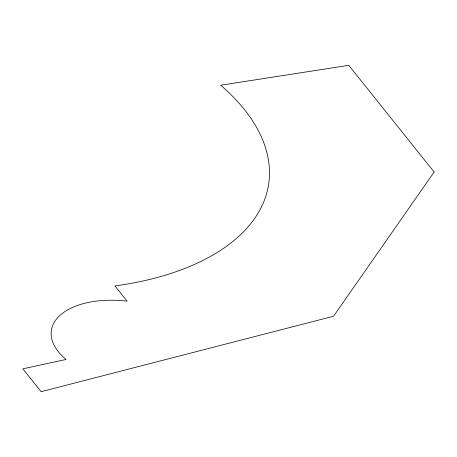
<?xml version="1.0" encoding="UTF-8"?>
<svg xmlns="http://www.w3.org/2000/svg" width="457" height="457" viewBox="0 0 457 457"><rect width="100%" height="100%" fill="white"/><g stroke="black" fill="none" stroke-linecap="round" stroke-linejoin="round"><path stroke-width="0.69" d="M434.15 172.038L333.536 316.238L41.141 391.683L22.85 368.81L66.071 359.453A74.52 40.039 8.4 0 1 59.353 315.958A74.52 40.039 8.4 0 1 127.126 301.18L114.93 285.933A260.798 140.128 8.4 0 0 220.725 85.225L348.777 65.317L434.15 172.038"/></g></svg>
